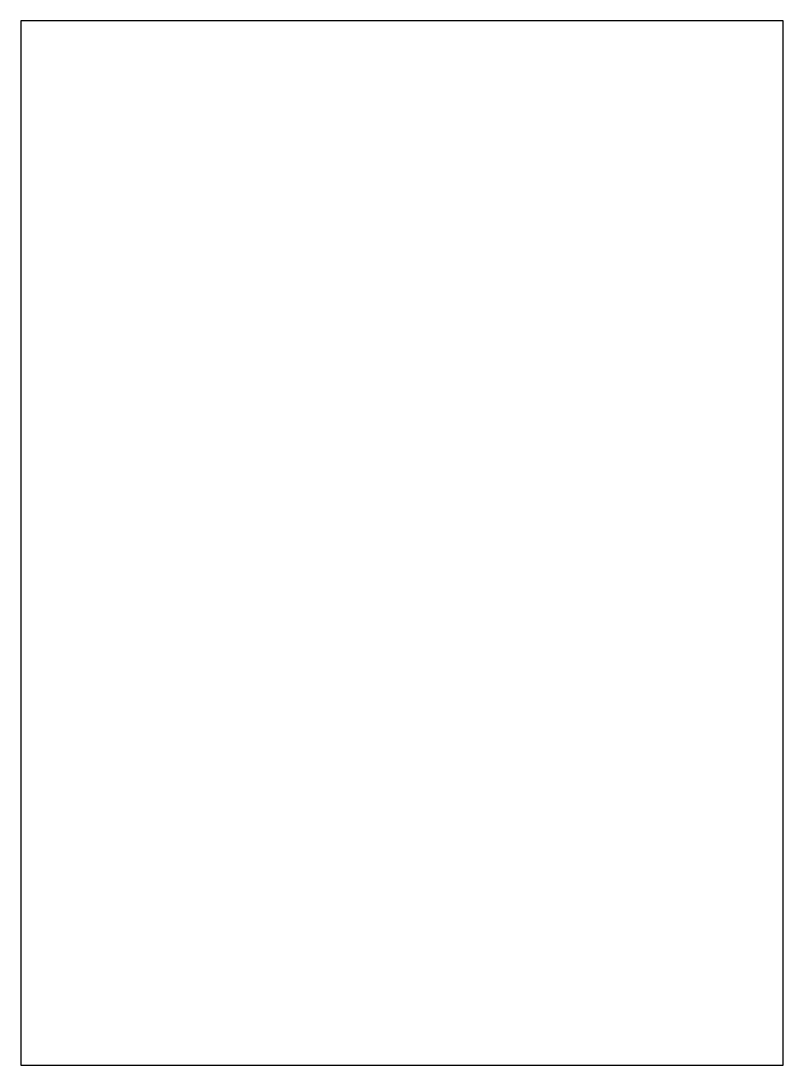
# Model space of a CAD drawing. Header units: millimetres. Extents: x 118 to 125.5, y 5.4 to 15.8.
import ezdxf

# ---------------------------------------------------------------- set-up
doc = ezdxf.new("R2010")
doc.units = ezdxf.units.MM

msp = doc.modelspace()

# ---------------------------------------------------------------- linework, layer by layer
for p, q in [((125.55, 15.75), (118, 15.75)), ((118, 15.75), (118, 5.4)), ((125.55, 5.4), (125.55, 15.75)), ((118, 5.4), (125.55, 5.4))]:
    msp.add_line(p, q)

doc.saveas('drawing.dxf')
